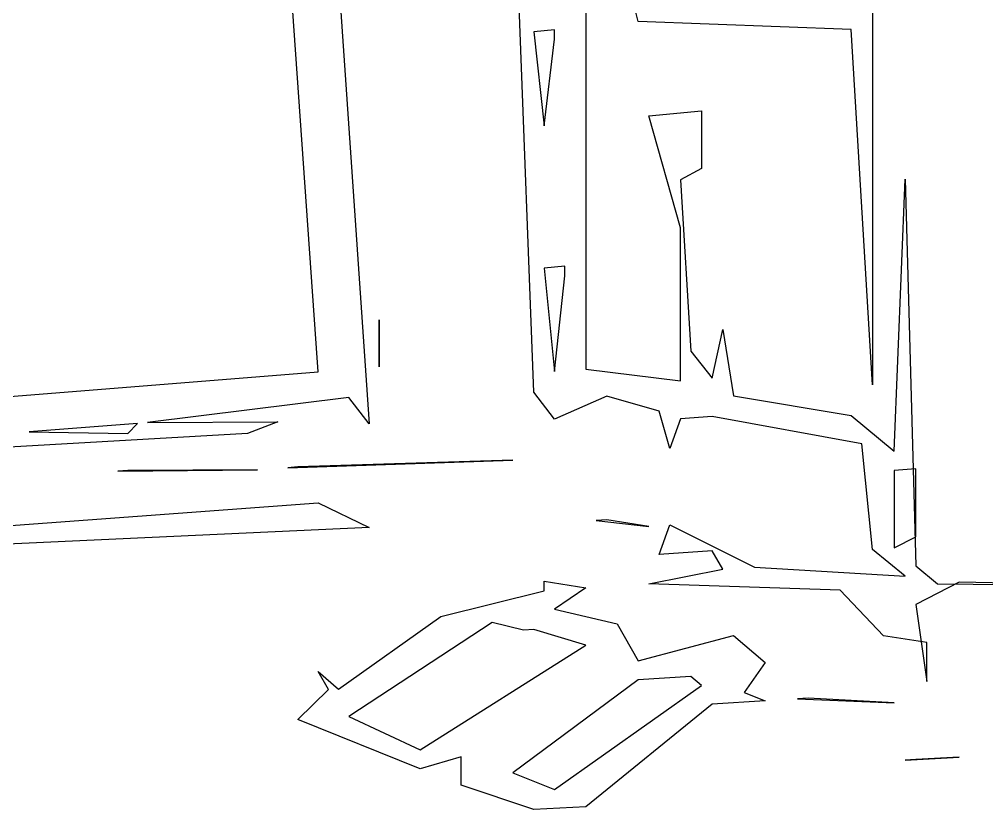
# Model space of a CAD drawing. Extents: x -13044 to 47959, y -15328 to 42462.
# Drawn here: x 21842 to 28663, y -1315 to 4255 of the extents above; entities that cross this region are included whole.
import ezdxf

# ---------------------------------------------------------------- set-up
doc = ezdxf.new("R2010")
doc.units = 0

msp = doc.modelspace()

# ---------------------------------------------------------------- linework, layer by layer
for p, q in [((25469.3638, 1626.5383), (24885.9765, 17020.4711)), ((25469.3638, 1626.5383, 1265.625), (24885.9765, 17020.4711, 2473.9583)), ((23878.0939, 7640.5245), (24308.0295, 1402.9152)), ((23878.0939, 7640.5245, 1750), (24308.0295, 1402.9152, 1255.2083)), ((23949.5416, 1771.452), (23593.131, 6813.655)), ((23949.5416, 1771.452, 1286.4583), (23593.131, 6813.655, 1687.5)), ((27858.8826, 5493.9918), (27858.8826, 1677.7766)), ((27858.8826, 5493.9918, 1546.875), (27858.8826, 1677.7766, 1255.2083)), ((26206.3662, 4240.2377), (26058.2687, 4830.2126)), ((26206.3662, 4240.2377, 1463.5417), (26058.2687, 4830.2126, 1510.4167)), ((25836.7778, 4673.1185), (25836.7778, 1789.4953)), ((25836.7778, 4673.1185, 1500), (25836.7778, 1789.4953, 1276.0417)), ((27706.8544, 4184.4163), (26206.3662, 4240.2377)), ((27706.8544, 4184.4163, 1447.9167), (26206.3662, 4240.2377, 1463.5417)), ((25616.0697, 4181.867), (25469.3638, 4167.3602)), ((25616.0697, 4181.867, 1463.5417), (25469.3638, 4167.3602, 1463.5417)), ((25469.3638, 4167.3602), (25542.6736, 3505.5784)), ((25469.3638, 4167.3602, 1463.5417), (25542.6736, 3505.5784, 1411.4583)), ((25616.0697, 4114.9245), (25616.0697, 4181.867)), ((25616.0697, 4114.9245, 1458.3333), (25616.0697, 4181.867, 1463.5417)), ((27858.8826, 1677.7766), (27706.8544, 4184.4163)), ((27858.8826, 1677.7766, 1255.2083), (27706.8544, 4184.4163, 1447.9167)), ((25542.6736, 3505.5784), (25616.0697, 4114.9245)), ((25542.6736, 3505.5784, 1411.4583), (25616.0697, 4114.9245, 1458.3333)), ((26280.5466, 3574.5802), (26652.7698, 3609.3885)), ((26280.5466, 3574.5802, 1411.4583), (26652.7698, 3609.3885, 1411.4583)), ((26503.6155, 2786.412), (26280.5466, 3574.5802)), ((26503.6155, 2786.412, 1348.9583), (26280.5466, 3574.5802, 1411.4583)), ((26652.7698, 3609.3885), (26652.7698, 3204.3938)), ((26652.7698, 3609.3885, 1411.4583), (26652.7698, 3204.3938, 1380.2083)), ((26652.7698, 3204.3938), (26503.6155, 3123.5072)), ((26652.7698, 3204.3938, 1380.2083), (26503.6155, 3123.5072, 1375)), ((26503.6155, 3123.5072), (26578.1484, 1915.9339)), ((26503.6155, 3123.5072, 1375), (26578.1484, 1915.9339, 1281.25)), ((28011.2759, 1211.9733), (28087.6098, 3129.1414)), ((28011.2759, 1211.9733, 1218.75), (28087.6098, 3129.1414, 1364.5833)), ((28087.6098, 3129.1414), (28164.0356, 403.4974)), ((28087.6098, 3129.1414, 1364.5833), (28164.0356, 403.4974, 1156.25)), ((26503.6155, 1707.7073), (26503.6155, 2786.412)), ((26503.6155, 1707.7073, 1265.625), (26503.6155, 2786.412, 1348.9583)), ((25689.5524, 2514.5843), (25542.6736, 2502.0319)), ((25689.5524, 2514.5843, 1333.3333), (25542.6736, 2502.0319, 1333.3333)), ((25542.6736, 2502.0319), (25616.0697, 1771.9369)), ((25542.6736, 2502.0319, 1333.3333), (25616.0697, 1771.9369, 1276.0417)), ((25689.5524, 2447.6024), (25689.5524, 2514.5843)), ((25689.5524, 2447.6024, 1328.125), (25689.5524, 2514.5843, 1333.3333)), ((25616.0697, 1771.9369), (25689.5524, 2447.6024)), ((25616.0697, 1771.9369, 1276.0417), (25689.5524, 2447.6024, 1328.125)), ((24379.978, 2137.5517), (24379.978, 1806.1575)), ((24379.978, 2071.2728), (24379.978, 2137.5517)), ((24379.978, 2137.5517, 1312.5), (24379.978, 1806.1575, 1286.4583)), ((24379.978, 2071.2728, 1307.2917), (24379.978, 2137.5517, 1312.5)), ((24379.978, 1806.1575), (24379.978, 2071.2728)), ((24379.978, 1806.1575, 1286.4583), (24379.978, 2071.2728, 1307.2917)), ((26727.4799, 1725.2764), (26802.2788, 2069.0437)), ((26727.4799, 1725.2764, 1265.625), (26802.2788, 2069.0437, 1291.6667)), ((26802.2788, 2069.0437), (26877.1668, 1601.7848)), ((26802.2788, 2069.0437, 1291.6667), (26877.1668, 1601.7848, 1255.2083)), ((26578.1484, 1915.9339), (26727.4799, 1725.2764)), ((26578.1484, 1915.9339, 1281.25), (26727.4799, 1725.2764, 1265.625)), ((25836.7778, 1789.4953), (26503.6155, 1707.7073)), ((25836.7778, 1789.4953, 1276.0417), (26503.6155, 1707.7073, 1265.625)), ((15494.443, 1089.729), (23949.5416, 1771.452)), ((15494.443, 1089.729, 1286.4583), (23949.5416, 1771.452, 1286.4583)), ((24164.3839, 1590.2852), (22746.1138, 1412.8149)), ((24164.3839, 1590.2852, 1270.8333), (22746.1138, 1412.8149, 1265.625)), ((24308.0295, 1402.9152), (24164.3839, 1590.2852)), ((24308.0295, 1402.9152, 1255.2083), (24164.3839, 1590.2852, 1270.8333)), ((25616.0697, 1437.2244), (25469.3638, 1626.5383)), ((25616.0697, 1437.2244, 1250), (25469.3638, 1626.5383, 1265.625)), ((25984.3512, 1599.8147), (25616.0697, 1437.2244)), ((25984.3512, 1599.8147, 1260.4167), (25616.0697, 1437.2244, 1250)), ((26354.8148, 1494.0119), (25984.3512, 1599.8147)), ((26354.8148, 1494.0119, 1250), (25984.3512, 1599.8147, 1260.4167)), ((26877.1668, 1601.7848), (27706.8544, 1461.8133)), ((26877.1668, 1601.7848, 1255.2083), (27706.8544, 1461.8133, 1239.5833)), ((26429.171, 1230.2114), (26354.8148, 1494.0119)), ((26429.171, 1230.2114, 1229.1667), (26354.8148, 1494.0119, 1250)), ((26503.6155, 1438.0312), (26429.171, 1230.2114)), ((26503.6155, 1438.0312, 1244.7917), (26429.171, 1230.2114, 1229.1667)), ((26727.4799, 1455.1195), (26503.6155, 1438.0312)), ((26727.4799, 1455.1195, 1244.7917), (26503.6155, 1438.0312, 1244.7917)), ((27782.823, 1263.2539), (26727.4799, 1455.1195)), ((27782.823, 1263.2539, 1223.9583), (26727.4799, 1455.1195, 1244.7917)), ((27706.8544, 1461.8133), (28011.2759, 1211.9733)), ((27706.8544, 1461.8133, 1239.5833), (28011.2759, 1211.9733, 1218.75)), ((22676.0567, 1407.3168), (21910.7145, 1347.252)), ((22676.0567, 1407.3168, 1265.625), (21910.7145, 1347.252, 1265.625)), ((22606.0802, 1336.4986), (22676.0567, 1407.3168)), ((22606.0802, 1336.4986, 1260.4167), (22676.0567, 1407.3168, 1265.625)), ((22746.1138, 1412.8149), (23664.2478, 1418.9764)), ((22746.1138, 1412.8149, 1265.625), (23664.2478, 1418.9764, 1260.4167)), ((23664.2478, 1418.9764), (23451.1444, 1336.5862)), ((23664.2478, 1418.9764, 1260.4167), (23451.1444, 1336.5862, 1255.2083)), ((23451.1444, 1336.5862), (20206.5839, 1149.4721)), ((23451.1444, 1336.5862, 1255.2083), (20206.5839, 1149.4721, 1260.4167)), ((21910.7145, 1347.252), (22606.0802, 1336.4986)), ((21910.7145, 1347.252, 1265.625), (22606.0802, 1336.4986, 1260.4167)), ((27858.8826, 519.2827), (27782.823, 1263.2539)), ((27858.8826, 519.2827, 1166.6667), (27782.823, 1263.2539, 1223.9583)), ((23735.4472, 1094.8621), (25323.0028, 1147.5556)), ((23735.4472, 1094.8621, 1234.375), (25323.0028, 1147.5556, 1229.1667)), ((23806.7291, 1100.2268), (23735.4472, 1094.8621)), ((23806.7291, 1100.2268, 1234.375), (23735.4472, 1094.8621, 1234.375)), ((25323.0028, 1147.5556), (23806.7291, 1100.2268)), ((25323.0028, 1147.5556, 1229.1667), (23806.7291, 1100.2268, 1234.375)), ((22536.1841, 1069.8951), (23522.0966, 1078.8055)), ((22536.1841, 1069.8951, 1239.5833), (23522.0966, 1078.8055, 1234.375)), ((22606.0802, 1075.193), (22536.1841, 1069.8951)), ((22606.0802, 1075.193, 1239.5833), (22536.1841, 1069.8951, 1239.5833)), ((23522.0966, 1078.8055), (22606.0802, 1075.193)), ((23522.0966, 1078.8055, 1234.375), (22606.0802, 1075.193, 1239.5833)), ((28164.0356, 1086.6028), (28011.2759, 1075.5163)), ((28164.0356, 1086.6028, 1208.3333), (28011.2759, 1075.5163, 1208.3333)), ((28011.2759, 1075.5163), (28011.2759, 529.6881)), ((28011.2759, 1075.5163, 1208.3333), (28011.2759, 529.6881, 1166.6667)), ((28164.0356, 1018.2922), (28164.0356, 1086.6028)), ((28164.0356, 1018.2922, 1203.125), (28164.0356, 1086.6028, 1208.3333)), ((28164.0356, 608.429), (28164.0356, 1018.2922)), ((28164.0356, 608.429, 1171.875), (28164.0356, 1018.2922, 1203.125)), ((15867.6527, 255.9021), (23949.5416, 846.7839)), ((15867.6527, 255.9021, 1213.5417), (23949.5416, 846.7839, 1213.5417)), ((23949.5416, 846.7839), (24308.0295, 674.273)), ((23949.5416, 846.7839, 1213.5417), (24308.0295, 674.273, 1197.9167)), ((25984.3512, 726.9916), (25910.521, 721.7523)), ((25984.3512, 726.9916, 1192.7083), (25910.521, 721.7523, 1192.7083)), ((25910.521, 721.7523), (26280.5466, 680.7116)), ((25910.521, 721.7523, 1192.7083), (26280.5466, 680.7116, 1187.5)), ((26280.5466, 680.7116), (25984.3512, 726.9916)), ((26280.5466, 680.7116, 1187.5), (25984.3512, 726.9916, 1192.7083)), ((26354.8148, 483.9247), (26429.171, 691.1788)), ((26354.8148, 483.9247, 1171.875), (26429.171, 691.1788, 1187.5)), ((26429.171, 691.1788), (27027.2103, 394.7963)), ((26429.171, 691.1788, 1187.5), (27027.2103, 394.7963, 1161.4583)), ((24308.0295, 674.273), (21703.652, 552.899)), ((24308.0295, 674.273, 1197.9167), (21703.652, 552.899, 1203.125)), ((28011.2759, 529.6881), (28164.0356, 608.429)), ((28011.2759, 529.6881, 1166.6667), (28164.0356, 608.429, 1171.875)), ((26727.4799, 509.5702), (26354.8148, 483.9247)), ((26727.4799, 509.5702, 1171.875), (26354.8148, 483.9247, 1171.875)), ((26802.2788, 379.5588), (26727.4799, 509.5702)), ((26802.2788, 379.5588, 1161.4583), (26727.4799, 509.5702, 1171.875)), ((28087.6098, 330.0916), (27858.8826, 519.2827)), ((28087.6098, 330.0916, 1151.0417), (27858.8826, 519.2827, 1166.6667)), ((26280.5466, 276.916), (26802.2788, 379.5588)), ((26280.5466, 276.916, 1156.25), (26802.2788, 379.5588, 1161.4583)), ((27027.2103, 394.7963), (28087.6098, 330.0916)), ((27027.2103, 394.7963, 1161.4583), (28087.6098, 330.0916, 1151.0417)), ((28164.0356, 403.4974), (28317.1629, 277.0029)), ((28164.0356, 403.4974, 1156.25), (28317.1629, 277.0029, 1145.8333)), ((25542.6736, 294.2297), (25836.7778, 247.0922)), ((25542.6736, 227.3267), (25542.6736, 294.2297)), ((25542.6736, 294.2297, 1161.4583), (25836.7778, 247.0922, 1156.25)), ((25542.6736, 227.3267, 1156.25), (25542.6736, 294.2297, 1161.4583)), ((27630.9768, 231.6241), (26280.5466, 276.916)), ((27630.9768, 231.6241, 1145.8333), (26280.5466, 276.916, 1156.25)), ((28470.6593, 287.1539), (28164.0356, 130.2552)), ((28470.6593, 287.1539, 1145.8333), (28164.0356, 130.2552, 1135.4167)), ((28317.1629, 277.0029), (30104.9924, 256.5303)), ((28317.1629, 277.0029, 1145.8333), (30104.9924, 256.5303, 1135.4167)), ((30104.9924, 256.5303), (28470.6593, 287.1539)), ((30104.9924, 256.5303, 1135.4167), (28470.6593, 287.1539, 1145.8333)), ((24813.4372, 45.2946), (25542.6736, 227.3267)), ((24813.4372, 45.2946, 1145.8333), (25542.6736, 227.3267, 1156.25)), ((25836.7778, 247.0922), (25616.0697, 98.3743)), ((25836.7778, 247.0922, 1156.25), (25616.0697, 98.3743, 1145.8333)), ((27935.0335, -89.206), (27630.9768, 231.6241)), ((27935.0335, -89.206, 1119.7917), (27630.9768, 231.6241, 1145.8333)), ((25616.0697, 98.3743), (26058.2687, -6.7421)), ((25616.0697, 98.3743, 1145.8333), (26058.2687, -6.7421, 1135.4167)), ((28164.0356, 130.2552), (28240.5532, -411.5797)), ((28164.0356, 130.2552, 1135.4167), (28240.5532, -411.5797, 1093.75)), ((24092.6865, -465.2421), (24813.4372, 45.2946)), ((24092.6865, -465.2421, 1109.375), (24813.4372, 45.2946, 1145.8333)), ((25176.9853, 2.63), (24164.3839, -659.2593)), ((25176.9853, 2.63, 1140.625), (24164.3839, -659.2593, 1093.75)), ((25396.1403, -49.8189), (25176.9853, 2.63)), ((25396.1403, -49.8189, 1135.4167), (25176.9853, 2.63, 1140.625)), ((25469.3638, -45.0551), (25396.1403, -49.8189)), ((25469.3638, -45.0551, 1135.4167), (25396.1403, -49.8189, 1135.4167)), ((25836.7778, -155.2739), (25469.3638, -45.0551)), ((25836.7778, -155.2739, 1125), (25469.3638, -45.0551, 1135.4167)), ((26058.2687, -6.7421), (26206.3662, -266.1449)), ((26058.2687, -6.7421, 1135.4167), (26206.3662, -266.1449, 1114.5833)), ((26206.3662, -266.1449), (26877.1668, -88.7053)), ((26206.3662, -266.1449, 1114.5833), (26877.1668, -88.7053, 1125)), ((26877.1668, -88.7053), (27102.3662, -277.5176)), ((26877.1668, -88.7053, 1125), (27102.3662, -277.5176, 1109.375)), ((28240.5532, -138.1732), (27935.0335, -89.206)), ((28240.5532, -138.1732, 1114.5833), (27935.0335, -89.206, 1119.7917)), ((24668.6129, -894.3561), (25836.7778, -155.2739)), ((24668.6129, -894.3561, 1072.9167), (25836.7778, -155.2739, 1125)), ((28240.5532, -411.5797), (28240.5532, -138.1732)), ((28240.5532, -411.5797, 1093.75), (28240.5532, -138.1732, 1114.5833)), ((27102.3662, -277.5176), (26952.1439, -489.8671)), ((27102.3662, -277.5176, 1109.375), (26952.1439, -489.8671, 1093.75)), ((24021.0724, -469.7089), (23949.5416, -342.0751)), ((23949.5416, -342.0751), (24092.6865, -465.2421)), ((24021.0724, -469.7089, 1109.375), (23949.5416, -342.0751, 1119.7917)), ((23949.5416, -342.0751, 1119.7917), (24092.6865, -465.2421, 1109.375)), ((26206.3662, -400.6638), (25323.0028, -1056.3544)), ((26206.3662, -400.6638, 1104.1667), (25323.0028, -1056.3544, 1057.2917)), ((26578.1484, -377.674), (26206.3662, -400.6638)), ((26578.1484, -377.674, 1104.1667), (26206.3662, -400.6638, 1104.1667)), ((26652.7698, -440.5588), (26578.1484, -377.674)), ((26652.7698, -440.5588, 1098.9583), (26578.1484, -377.674, 1104.1667)), ((23806.7291, -680.9914), (24021.0724, -469.7089)), ((23806.7291, -680.9914, 1093.75), (24021.0724, -469.7089, 1109.375)), ((25616.0697, -1173.5333), (26652.7698, -440.5588)), ((25616.0697, -1173.5333, 1046.875), (26652.7698, -440.5588, 1098.9583)), ((26952.1439, -489.8671), (27102.3662, -548.4797)), ((26952.1439, -489.8671, 1093.75), (27102.3662, -548.4797, 1088.5417)), ((27403.888, -530.3202), (27328.3725, -534.8682)), ((27403.888, -530.3202, 1088.5417), (27328.3725, -534.8682, 1088.5417)), ((27328.3725, -534.8682), (28011.2759, -561.9683)), ((27328.3725, -534.8682, 1088.5417), (28011.2759, -561.9683, 1083.3333)), ((28011.2759, -561.9683), (27403.888, -530.3202)), ((28011.2759, -561.9683, 1083.3333), (27403.888, -530.3202, 1088.5417)), ((26727.4799, -571.0575), (25836.7778, -1295.311)), ((26727.4799, -571.0575, 1088.5417), (25836.7778, -1295.311, 1036.4583)), ((27102.3662, -548.4797), (26727.4799, -571.0575)), ((27102.3662, -548.4797, 1088.5417), (26727.4799, -571.0575, 1088.5417)), ((24668.6129, -1027.2237), (23806.7291, -680.9914)), ((24668.6129, -1027.2237, 1062.5), (23806.7291, -680.9914, 1093.75)), ((24164.3839, -659.2593), (24668.6129, -894.3561)), ((24164.3839, -659.2593, 1093.75), (24668.6129, -894.3561, 1072.9167)), ((24958.6008, -943.9479), (24668.6129, -1027.2237)), ((24958.6008, -943.9479, 1067.7083), (24668.6129, -1027.2237, 1062.5)), ((24958.6008, -1143.7164), (24958.6008, -943.9479)), ((24958.6008, -1143.7164, 1052.0833), (24958.6008, -943.9479, 1067.7083)), ((28087.6098, -967.029), (28470.6593, -945.3991)), ((28087.6098, -967.029, 1052.0833), (28470.6593, -945.3991, 1052.0833)), ((28470.6593, -945.3991), (28164.0356, -962.7134)), ((28470.6593, -945.3991, 1052.0833), (28164.0356, -962.7134, 1052.0833)), ((28164.0356, -962.7134), (28087.6098, -967.029)), ((28164.0356, -962.7134, 1052.0833), (28087.6098, -967.029, 1052.0833)), ((25323.0028, -1056.3544), (25616.0697, -1173.5333)), ((25323.0028, -1056.3544, 1057.2917), (25616.0697, -1173.5333, 1046.875)), ((25469.3638, -1315.4661), (24958.6008, -1143.7164)), ((25469.3638, -1315.4661, 1036.4583), (24958.6008, -1143.7164, 1052.0833)), ((25836.7778, -1295.311), (25469.3638, -1315.4661)), ((25836.7778, -1295.311, 1036.4583), (25469.3638, -1315.4661, 1036.4583))]:
    msp.add_line(p, q)

doc.saveas('drawing.dxf')
